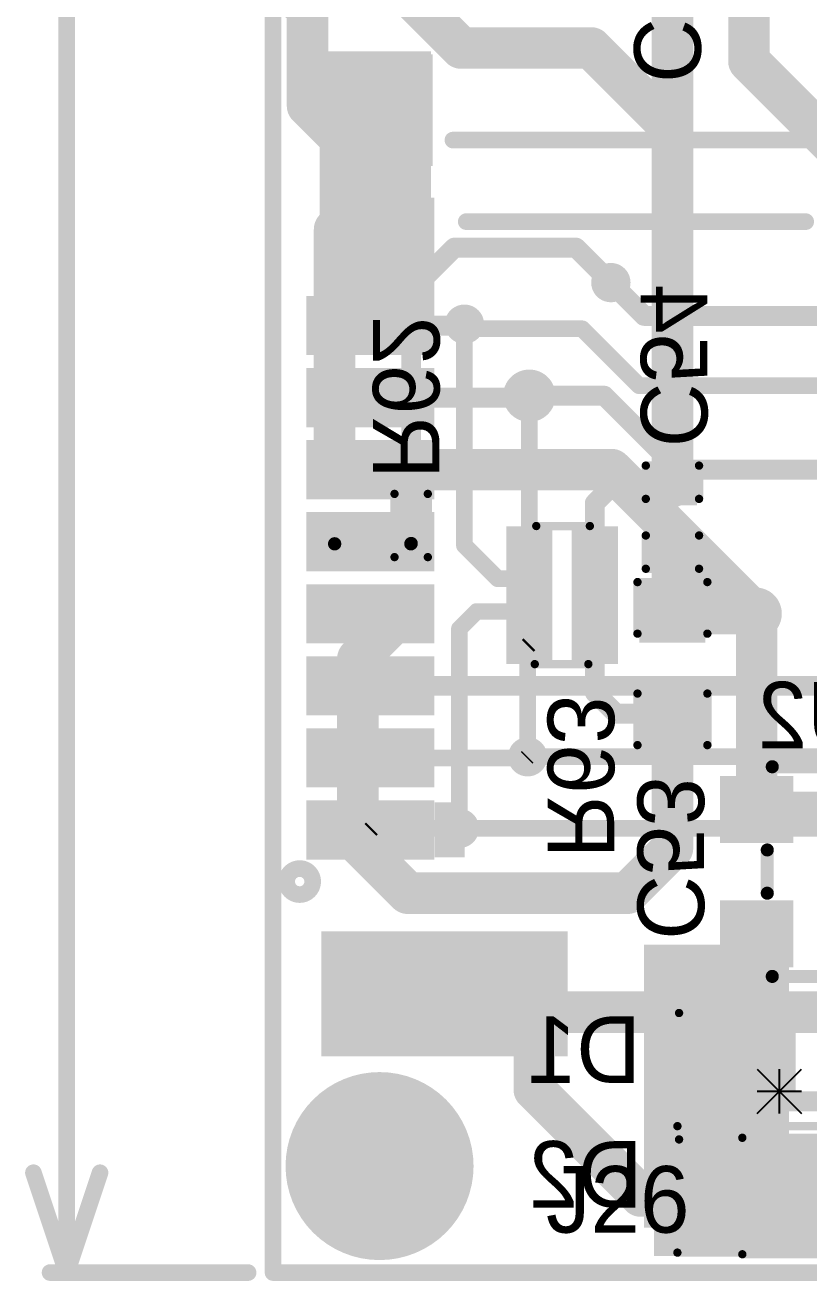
# Model space of a CAD drawing. Header units: millimetres. Extents: x 0.85 to 4.91, y 0.77 to 5.15.
# Drawn here: x 0.851 to 1.322, y 0.96 to 1.715 of the extents above; entities that cross this region are included whole.
import ezdxf

# ---------------------------------------------------------------- set-up
doc = ezdxf.new("R2010")
doc.units = ezdxf.units.MM
doc.header["$MEASUREMENT"] = 0
for name, color, linetype in [('BottomLayer', 5, 'Continuous'), ('BottomOverlay', 54, 'Continuous'), ('BottomPaste', 16, 'Continuous'), ('BottomSolder', 6, 'Continuous'), ('Mechanical1', 6, 'Continuous'), ('Mechanical2', 216, 'Continuous'), ('MultiLayer', 9, 'Continuous'), ('PadHoleLayer', 156, 'Continuous'), ('TopLayer', 1, 'Continuous'), ('TopOverlay', 2, 'Continuous'), ('TopPaste', 8, 'Continuous'), ('TopSolder', 216, 'Continuous'), ('ViaHoleLayer', 16, 'Continuous')]:
    doc.layers.add(name, color=color, linetype=linetype)

# ---------------------------------------------------------------- blocks, each defined once
blk = doc.blocks.new('SOT_23_B_13')
at = {"layer": 'BottomLayer'}
for points in [[(-0.05354, 0.02126), (-0.02126, 0.02126), (-0.05354, 0.05748), (-0.02126, 0.05748)], [(0.02126, 0.02126), (0.05354, 0.02126), (0.02126, 0.05748), (0.05354, 0.05748)], [(-0.01614, -0.05748), (0.01614, -0.05748), (-0.01614, -0.02126), (0.01614, -0.02126)]]:
    blk.add_solid(points, dxfattribs=at)
at = {"layer": 'BottomOverlay'}
for points, const_width in [([(-0.06439, 0.045, 1), (-0.07161, 0.045, 1)], 0.01), ([(-0.07411, 0.045, 1), (-0.06911, 0.045, 1)], 0.005), ([(-0.06689, 0.045, 1), (-0.06189, 0.045, 1)], 0.005), ([(-0.06497, 0.03, 1), (-0.06103, 0.03, 1)], 0.00394), ([(-0.01497, 0.033, 1), (-0.01103, 0.033, 1)], 0.00394), ([(0.01103, 0.033, 1), (0.01497, 0.033, 1)], 0.00394), ([(0.06103, 0.03, 1), (0.06497, 0.03, 1)], 0.00394), ([(-0.06497, -0.03, 1), (-0.06103, -0.03, 1)], 0.00394), ([(-0.06497, -0.03, 1), (-0.06103, -0.03, 1)], 0.00394), ([(-0.02597, -0.03, 1), (-0.02203, -0.03, 1)], 0.00394), ([(0.02203, -0.03, 1), (0.02597, -0.03, 1)], 0.00394), ([(0.06103, -0.03, 1), (0.06497, -0.03, 1)], 0.00394), ([(0.06103, -0.03, 1), (0.06497, -0.03, 1)], 0.00394)]:
    blk.add_lwpolyline(points, format="xyb", close=True, dxfattribs=dict(at, const_width=const_width))
at = {"layer": 'BottomOverlay', "const_width": 0.00787}
for points in [[(-0.063, 0.03), (-0.063, -0.03)], [(-0.013, 0.033), (0.013, 0.033)], [(0.063, 0.03), (0.063, -0.03)], [(-0.063, -0.03), (-0.024, -0.03)], [(0.024, -0.03), (0.063, -0.03)]]:
    blk.add_lwpolyline(points, dxfattribs=at)
at = {"layer": 'BottomPaste'}
for points in [[(-0.05354, 0.02126), (-0.02126, 0.02126), (-0.05354, 0.05748), (-0.02126, 0.05748)], [(0.02126, 0.02126), (0.05354, 0.02126), (0.02126, 0.05748), (0.05354, 0.05748)], [(-0.01614, -0.05748), (0.01614, -0.05748), (-0.01614, -0.02126), (0.01614, -0.02126)]]:
    blk.add_solid(points, dxfattribs=at)
at = {"layer": 'BottomSolder'}
for points in [[(-0.05754, 0.01726), (-0.01726, 0.01726), (-0.05754, 0.06148), (-0.01726, 0.06148)], [(0.01726, 0.01726), (0.05754, 0.01726), (0.01726, 0.06148), (0.05754, 0.06148)], [(-0.02014, -0.06148), (0.02014, -0.06148), (-0.02014, -0.01726), (0.02014, -0.01726)]]:
    blk.add_solid(points, dxfattribs=at)
blk = doc.blocks.new('SMD_PAD_50')
at = {"layer": 'TopLayer'}
for points in [[(-0.06, -0.03), (-0.02, -0.03), (-0.06, 0.03), (-0.02, 0.03)], [(0.02, -0.03), (0.06, -0.03), (0.02, 0.03), (0.06, 0.03)]]:
    blk.add_solid(points, dxfattribs=at)
at = {"layer": 'TopOverlay', "const_width": 0.005}
for points in [[(-0.065, 0.035), (-0.065, -0.035)], [(0.065, 0.035), (-0.065, 0.035)], [(0.065, 0.035), (0.065, -0.035)], [(0.065, -0.035), (-0.065, -0.035)]]:
    blk.add_lwpolyline(points, dxfattribs=at)
at = {"layer": 'TopOverlay', "const_width": 0.0025}
for points in [[(-0.06625, 0.035, 1), (-0.06375, 0.035, 1)], [(-0.06625, 0.035, 1), (-0.06375, 0.035, 1)], [(0.06375, 0.035, 1), (0.06625, 0.035, 1)], [(0.06375, 0.035, 1), (0.06625, 0.035, 1)], [(-0.06625, -0.035, 1), (-0.06375, -0.035, 1)], [(-0.06625, -0.035, 1), (-0.06375, -0.035, 1)], [(0.06375, -0.035, 1), (0.06625, -0.035, 1)], [(0.06375, -0.035, 1), (0.06625, -0.035, 1)]]:
    blk.add_lwpolyline(points, format="xyb", close=True, dxfattribs=at)
at = {"layer": 'TopPaste'}
for points in [[(-0.06, -0.03), (-0.02, -0.03), (-0.06, 0.03), (-0.02, 0.03)], [(0.02, -0.03), (0.06, -0.03), (0.02, 0.03), (0.06, 0.03)]]:
    blk.add_solid(points, dxfattribs=at)
at = {"layer": 'TopSolder'}
for points in [[(-0.064, -0.034), (-0.016, -0.034), (-0.064, 0.034), (-0.016, 0.034)], [(0.016, -0.034), (0.064, -0.034), (0.016, 0.034), (0.064, 0.034)]]:
    blk.add_solid(points, dxfattribs=at)
blk = doc.blocks.new('CAY10_473J4LF_B_165')
at = {"layer": 'BottomLayer'}
for points in [[(-0.00984, 0.05118), (0.00984, 0.05118), (-0.00984, 0.06693), (0.00984, 0.06693)], [(0.02953, 0.05118), (0.04921, 0.05118), (0.02953, 0.06693), (0.04921, 0.06693)], [(-0.00984, 0.03346), (0.00984, 0.03346), (-0.00984, 0.04528), (0.00984, 0.04528)], [(0.02953, 0.03346), (0.04921, 0.03346), (0.02953, 0.04528), (0.04921, 0.04528)], [(-0.00984, 0.01378), (0.00984, 0.01378), (-0.00984, 0.02559), (0.00984, 0.02559)], [(0.02953, 0.01378), (0.04921, 0.01378), (0.02953, 0.02559), (0.04921, 0.02559)], [(-0.00984, -0.00787), (0.00984, -0.00787), (-0.00984, 0.00787), (0.00984, 0.00787)], [(0.02953, -0.00787), (0.04921, -0.00787), (0.02953, 0.00787), (0.04921, 0.00787)]]:
    blk.add_solid(points, dxfattribs=at)
at = {"layer": 'BottomOverlay', "const_width": 0.005}
for points in [[(0.0361, 0.071), (0.0039, 0.071)], [(0.0352, -0.012), (0.003, -0.012)]]:
    blk.add_lwpolyline(points, dxfattribs=at)
at = {"layer": 'BottomOverlay', "const_width": 0.0025}
for points in [[(0.00265, 0.071, 1), (0.00515, 0.071, 1)], [(0.03485, 0.071, 1), (0.03735, 0.071, 1)], [(0.00175, -0.012, 1), (0.00425, -0.012, 1)], [(0.03395, -0.012, 1), (0.03645, -0.012, 1)]]:
    blk.add_lwpolyline(points, format="xyb", close=True, dxfattribs=at)
at = {"layer": 'BottomPaste'}
for points in [[(-0.00984, 0.05118), (0.00984, 0.05118), (-0.00984, 0.06693), (0.00984, 0.06693)], [(0.02953, 0.05118), (0.04921, 0.05118), (0.02953, 0.06693), (0.04921, 0.06693)], [(-0.00984, 0.03346), (0.00984, 0.03346), (-0.00984, 0.04528), (0.00984, 0.04528)], [(0.02953, 0.03346), (0.04921, 0.03346), (0.02953, 0.04528), (0.04921, 0.04528)], [(-0.00984, 0.01378), (0.00984, 0.01378), (-0.00984, 0.02559), (0.00984, 0.02559)], [(0.02953, 0.01378), (0.04921, 0.01378), (0.02953, 0.02559), (0.04921, 0.02559)], [(-0.00984, -0.00787), (0.00984, -0.00787), (-0.00984, 0.00787), (0.00984, 0.00787)], [(0.02953, -0.00787), (0.04921, -0.00787), (0.02953, 0.00787), (0.04921, 0.00787)]]:
    blk.add_solid(points, dxfattribs=at)
at = {"layer": 'BottomSolder'}
for points in [[(-0.01384, 0.04718), (0.01384, 0.04718), (-0.01384, 0.07093), (0.01384, 0.07093)], [(0.02553, 0.04718), (0.05321, 0.04718), (0.02553, 0.07093), (0.05321, 0.07093)], [(-0.01384, 0.02946), (0.01384, 0.02946), (-0.01384, 0.04928), (0.01384, 0.04928)], [(0.02553, 0.02946), (0.05321, 0.02946), (0.02553, 0.04928), (0.05321, 0.04928)], [(-0.01384, 0.00978), (0.01384, 0.00978), (-0.01384, 0.02959), (0.01384, 0.02959)], [(0.02553, 0.00978), (0.05321, 0.00978), (0.02553, 0.02959), (0.05321, 0.02959)], [(-0.01384, -0.01187), (0.01384, -0.01187), (-0.01384, 0.01187), (0.01384, 0.01187)], [(0.02553, -0.01187), (0.05321, -0.01187), (0.02553, 0.01187), (0.05321, 0.01187)]]:
    blk.add_solid(points, dxfattribs=at)
blk = doc.blocks.new('R___0201_B_166')
at = {"layer": 'BottomLayer'}
for points in [[(-0.01614, -0.00728), (-0.00551, -0.00728), (-0.01614, 0.00728), (-0.00551, 0.00728)], [(0.00551, -0.00728), (0.01614, -0.00728), (0.00551, 0.00728), (0.01614, 0.00728)]]:
    blk.add_solid(points, dxfattribs=at)
at = {"layer": 'BottomOverlay', "const_width": 0.005}
for points in [[(0.019, 0.01), (-0.019, 0.01)], [(-0.019, -0.01), (-0.019, 0.01)], [(0.019, -0.01), (0.019, 0.01)], [(0.019, -0.01), (-0.019, -0.01)]]:
    blk.add_lwpolyline(points, dxfattribs=at)
at = {"layer": 'BottomOverlay', "const_width": 0.0025}
for points in [[(-0.02025, 0.01, 1), (-0.01775, 0.01, 1)], [(-0.02025, 0.01, 1), (-0.01775, 0.01, 1)], [(0.01775, 0.01, 1), (0.02025, 0.01, 1)], [(0.01775, 0.01, 1), (0.02025, 0.01, 1)], [(-0.02025, -0.01, 1), (-0.01775, -0.01, 1)], [(-0.02025, -0.01, 1), (-0.01775, -0.01, 1)], [(0.01775, -0.01, 1), (0.02025, -0.01, 1)], [(0.01775, -0.01, 1), (0.02025, -0.01, 1)]]:
    blk.add_lwpolyline(points, format="xyb", close=True, dxfattribs=at)
at = {"layer": 'BottomPaste'}
for points in [[(-0.01614, -0.00728), (-0.00551, -0.00728), (-0.01614, 0.00728), (-0.00551, 0.00728)], [(0.00551, -0.00728), (0.01614, -0.00728), (0.00551, 0.00728), (0.01614, 0.00728)]]:
    blk.add_solid(points, dxfattribs=at)
at = {"layer": 'BottomSolder'}
for points in [[(-0.02014, -0.01128), (-0.00151, -0.01128), (-0.02014, 0.01128), (-0.00151, 0.01128)], [(0.00151, -0.01128), (0.02014, -0.01128), (0.00151, 0.01128), (0.02014, 0.01128)]]:
    blk.add_solid(points, dxfattribs=at)
blk = doc.blocks.new('114_00841_68_205')
at = {"layer": 'TopLayer'}
for points in [[(0.20174, 0.18704), (0.24111, 0.18704), (0.20174, 0.24806), (0.24111, 0.24806)], [(-0.25002, 0.12576), (-0.19883, 0.12576), (-0.25002, 0.16513), (-0.19883, 0.16513)], [(0.21868, 0.08369), (0.25017, 0.08369), (0.21868, 0.13881), (0.25017, 0.13881)], [(-0.25017, 0.05692), (-0.21868, 0.05692), (-0.25017, 0.11598), (-0.21868, 0.11598)], [(-0.25102, -0.24208), (-0.19983, -0.24208), (-0.25102, -0.18302), (-0.19983, -0.18302)], [(-0.19196, -0.252), (-0.1644, -0.252), (-0.19196, -0.1831), (-0.1644, -0.1831)], [(-0.14865, -0.252), (-0.12109, -0.252), (-0.14865, -0.1831), (-0.12109, -0.1831)], [(-0.10535, -0.252), (-0.07779, -0.252), (-0.10535, -0.1831), (-0.07779, -0.1831)], [(-0.06204, -0.252), (-0.03448, -0.252), (-0.06204, -0.1831), (-0.03448, -0.1831)], [(-0.01873, -0.252), (0.00883, -0.252), (-0.01873, -0.1831), (0.00883, -0.1831)], [(0.02457, -0.252), (0.05213, -0.252), (0.02457, -0.1831), (0.05213, -0.1831)], [(0.06788, -0.252), (0.09544, -0.252), (0.06788, -0.1831), (0.09544, -0.1831)], [(0.11119, -0.252), (0.13875, -0.252), (0.11119, -0.1831), (0.13875, -0.1831)], [(0.1919, -0.24308), (0.25095, -0.24308), (0.1919, -0.18402), (0.25095, -0.18402)]]:
    blk.add_solid(points, dxfattribs=at)
at = {"layer": 'TopOverlay', "const_width": 0.01}
for points in [[(0.17136, 0.22509), (-0.23364, 0.22509)], [(0.23936, -0.16791), (0.23936, 0.07009)], [(-0.24064, -0.15991), (-0.24064, 0.04409)]]:
    blk.add_lwpolyline(points, dxfattribs=at)
at = {"layer": 'TopOverlay'}
for points, const_width in [([(-0.23614, 0.22509, 1), (-0.23114, 0.22509, 1)], 0.005), ([(0.16886, 0.22509, 1), (0.17386, 0.22509, 1)], 0.005), ([(0.23686, 0.07009, 1), (0.24186, 0.07009, 1)], 0.005), ([(-0.24314, 0.04409, 1), (-0.23814, 0.04409, 1)], 0.005), ([(-0.24314, -0.15991, 1), (-0.23814, -0.15991, 1)], 0.005), ([(0.23686, -0.16791, 1), (0.24186, -0.16791, 1)], 0.005), ([(0.16381, -0.26, 1), (0.14819, -0.26, 1)], 0.01), ([(0.14569, -0.26, 1), (0.15069, -0.26, 1)], 0.005), ([(0.16131, -0.26, 1), (0.16631, -0.26, 1)], 0.005)]:
    blk.add_lwpolyline(points, format="xyb", close=True, dxfattribs=dict(at, const_width=const_width))
blk.add_solid([(0.10836, -0.17891), (0.14136, -0.17891), (0.10836, -0.16091), (0.14136, -0.16091)], dxfattribs=at)
at = {"layer": 'TopPaste'}
for points in [[(0.20174, 0.18704), (0.24111, 0.18704), (0.20174, 0.24806), (0.24111, 0.24806)], [(-0.25002, 0.12576), (-0.19883, 0.12576), (-0.25002, 0.16513), (-0.19883, 0.16513)], [(0.21868, 0.08369), (0.25017, 0.08369), (0.21868, 0.13881), (0.25017, 0.13881)], [(-0.25017, 0.05692), (-0.21868, 0.05692), (-0.25017, 0.11598), (-0.21868, 0.11598)], [(-0.25102, -0.24208), (-0.19983, -0.24208), (-0.25102, -0.18302), (-0.19983, -0.18302)], [(-0.19196, -0.252), (-0.1644, -0.252), (-0.19196, -0.1831), (-0.1644, -0.1831)], [(-0.14865, -0.252), (-0.12109, -0.252), (-0.14865, -0.1831), (-0.12109, -0.1831)], [(-0.10535, -0.252), (-0.07779, -0.252), (-0.10535, -0.1831), (-0.07779, -0.1831)], [(-0.06204, -0.252), (-0.03448, -0.252), (-0.06204, -0.1831), (-0.03448, -0.1831)], [(-0.01873, -0.252), (0.00883, -0.252), (-0.01873, -0.1831), (0.00883, -0.1831)], [(0.02457, -0.252), (0.05213, -0.252), (0.02457, -0.1831), (0.05213, -0.1831)], [(0.06788, -0.252), (0.09544, -0.252), (0.06788, -0.1831), (0.09544, -0.1831)], [(0.11119, -0.252), (0.13875, -0.252), (0.11119, -0.1831), (0.13875, -0.1831)], [(0.1919, -0.24308), (0.25095, -0.24308), (0.1919, -0.18402), (0.25095, -0.18402)]]:
    blk.add_solid(points, dxfattribs=at)
at = {"layer": 'TopSolder'}
for points in [[(0.19774, 0.18304), (0.24511, 0.18304), (0.19774, 0.25206), (0.24511, 0.25206)], [(-0.25402, 0.12176), (-0.19483, 0.12176), (-0.25402, 0.16913), (-0.19483, 0.16913)], [(0.21468, 0.07969), (0.25417, 0.07969), (0.21468, 0.14281), (0.25417, 0.14281)], [(-0.25417, 0.05292), (-0.21468, 0.05292), (-0.25417, 0.11998), (-0.21468, 0.11998)], [(-0.25502, -0.24608), (-0.19583, -0.24608), (-0.25502, -0.17902), (-0.19583, -0.17902)], [(-0.19596, -0.256), (-0.1604, -0.256), (-0.19596, -0.1791), (-0.1604, -0.1791)], [(-0.15265, -0.256), (-0.11709, -0.256), (-0.15265, -0.1791), (-0.11709, -0.1791)], [(-0.10935, -0.256), (-0.07379, -0.256), (-0.10935, -0.1791), (-0.07379, -0.1791)], [(-0.06604, -0.256), (-0.03048, -0.256), (-0.06604, -0.1791), (-0.03048, -0.1791)], [(-0.02273, -0.256), (0.01283, -0.256), (-0.02273, -0.1791), (0.01283, -0.1791)], [(0.02057, -0.256), (0.05613, -0.256), (0.02057, -0.1791), (0.05613, -0.1791)], [(0.06388, -0.256), (0.09944, -0.256), (0.06388, -0.1791), (0.09944, -0.1791)], [(0.10719, -0.256), (0.14275, -0.256), (0.10719, -0.1791), (0.14275, -0.1791)], [(0.1879, -0.24708), (0.25495, -0.24708), (0.1879, -0.18002), (0.25495, -0.18002)]]:
    blk.add_solid(points, dxfattribs=at)
blk = doc.blocks.new('114_00841_68_206')
at = {"layer": 'TopLayer'}
for points in [[(0.20174, 0.18704), (0.24111, 0.18704), (0.20174, 0.24806), (0.24111, 0.24806)], [(-0.25002, 0.12576), (-0.19883, 0.12576), (-0.25002, 0.16513), (-0.19883, 0.16513)], [(0.21868, 0.08369), (0.25017, 0.08369), (0.21868, 0.13881), (0.25017, 0.13881)], [(-0.25017, 0.05692), (-0.21868, 0.05692), (-0.25017, 0.11598), (-0.21868, 0.11598)], [(-0.25102, -0.24208), (-0.19983, -0.24208), (-0.25102, -0.18302), (-0.19983, -0.18302)], [(-0.19196, -0.252), (-0.1644, -0.252), (-0.19196, -0.1831), (-0.1644, -0.1831)], [(-0.14865, -0.252), (-0.12109, -0.252), (-0.14865, -0.1831), (-0.12109, -0.1831)], [(-0.10535, -0.252), (-0.07779, -0.252), (-0.10535, -0.1831), (-0.07779, -0.1831)], [(-0.06204, -0.252), (-0.03448, -0.252), (-0.06204, -0.1831), (-0.03448, -0.1831)], [(-0.01873, -0.252), (0.00883, -0.252), (-0.01873, -0.1831), (0.00883, -0.1831)], [(0.02457, -0.252), (0.05213, -0.252), (0.02457, -0.1831), (0.05213, -0.1831)], [(0.06788, -0.252), (0.09544, -0.252), (0.06788, -0.1831), (0.09544, -0.1831)], [(0.11119, -0.252), (0.13875, -0.252), (0.11119, -0.1831), (0.13875, -0.1831)], [(0.1919, -0.24308), (0.25095, -0.24308), (0.1919, -0.18402), (0.25095, -0.18402)]]:
    blk.add_solid(points, dxfattribs=at)
at = {"layer": 'TopOverlay', "const_width": 0.01}
for points in [[(0.17136, 0.22509), (-0.23364, 0.22509)], [(0.23936, -0.16791), (0.23936, 0.07009)], [(-0.24064, -0.15991), (-0.24064, 0.04409)]]:
    blk.add_lwpolyline(points, dxfattribs=at)
at = {"layer": 'TopOverlay'}
for points, const_width in [([(-0.23614, 0.22509, 1), (-0.23114, 0.22509, 1)], 0.005), ([(0.16886, 0.22509, 1), (0.17386, 0.22509, 1)], 0.005), ([(0.23686, 0.07009, 1), (0.24186, 0.07009, 1)], 0.005), ([(-0.24314, 0.04409, 1), (-0.23814, 0.04409, 1)], 0.005), ([(-0.24314, -0.15991, 1), (-0.23814, -0.15991, 1)], 0.005), ([(0.23686, -0.16791, 1), (0.24186, -0.16791, 1)], 0.005), ([(0.16381, -0.26, 1), (0.14819, -0.26, 1)], 0.01), ([(0.14569, -0.26, 1), (0.15069, -0.26, 1)], 0.005), ([(0.16131, -0.26, 1), (0.16631, -0.26, 1)], 0.005)]:
    blk.add_lwpolyline(points, format="xyb", close=True, dxfattribs=dict(at, const_width=const_width))
blk.add_solid([(0.10836, -0.17891), (0.14136, -0.17891), (0.10836, -0.16091), (0.14136, -0.16091)], dxfattribs=at)
at = {"layer": 'TopPaste'}
for points in [[(0.20174, 0.18704), (0.24111, 0.18704), (0.20174, 0.24806), (0.24111, 0.24806)], [(-0.25002, 0.12576), (-0.19883, 0.12576), (-0.25002, 0.16513), (-0.19883, 0.16513)], [(0.21868, 0.08369), (0.25017, 0.08369), (0.21868, 0.13881), (0.25017, 0.13881)], [(-0.25017, 0.05692), (-0.21868, 0.05692), (-0.25017, 0.11598), (-0.21868, 0.11598)], [(-0.25102, -0.24208), (-0.19983, -0.24208), (-0.25102, -0.18302), (-0.19983, -0.18302)], [(-0.19196, -0.252), (-0.1644, -0.252), (-0.19196, -0.1831), (-0.1644, -0.1831)], [(-0.14865, -0.252), (-0.12109, -0.252), (-0.14865, -0.1831), (-0.12109, -0.1831)], [(-0.10535, -0.252), (-0.07779, -0.252), (-0.10535, -0.1831), (-0.07779, -0.1831)], [(-0.06204, -0.252), (-0.03448, -0.252), (-0.06204, -0.1831), (-0.03448, -0.1831)], [(-0.01873, -0.252), (0.00883, -0.252), (-0.01873, -0.1831), (0.00883, -0.1831)], [(0.02457, -0.252), (0.05213, -0.252), (0.02457, -0.1831), (0.05213, -0.1831)], [(0.06788, -0.252), (0.09544, -0.252), (0.06788, -0.1831), (0.09544, -0.1831)], [(0.11119, -0.252), (0.13875, -0.252), (0.11119, -0.1831), (0.13875, -0.1831)], [(0.1919, -0.24308), (0.25095, -0.24308), (0.1919, -0.18402), (0.25095, -0.18402)]]:
    blk.add_solid(points, dxfattribs=at)
at = {"layer": 'TopSolder'}
for points in [[(0.19774, 0.18304), (0.24511, 0.18304), (0.19774, 0.25206), (0.24511, 0.25206)], [(-0.25402, 0.12176), (-0.19483, 0.12176), (-0.25402, 0.16913), (-0.19483, 0.16913)], [(0.21468, 0.07969), (0.25417, 0.07969), (0.21468, 0.14281), (0.25417, 0.14281)], [(-0.25417, 0.05292), (-0.21468, 0.05292), (-0.25417, 0.11998), (-0.21468, 0.11998)], [(-0.25502, -0.24608), (-0.19583, -0.24608), (-0.25502, -0.17902), (-0.19583, -0.17902)], [(-0.19596, -0.256), (-0.1604, -0.256), (-0.19596, -0.1791), (-0.1604, -0.1791)], [(-0.15265, -0.256), (-0.11709, -0.256), (-0.15265, -0.1791), (-0.11709, -0.1791)], [(-0.10935, -0.256), (-0.07379, -0.256), (-0.10935, -0.1791), (-0.07379, -0.1791)], [(-0.06604, -0.256), (-0.03048, -0.256), (-0.06604, -0.1791), (-0.03048, -0.1791)], [(-0.02273, -0.256), (0.01283, -0.256), (-0.02273, -0.1791), (0.01283, -0.1791)], [(0.02057, -0.256), (0.05613, -0.256), (0.02057, -0.1791), (0.05613, -0.1791)], [(0.06388, -0.256), (0.09944, -0.256), (0.06388, -0.1791), (0.09944, -0.1791)], [(0.10719, -0.256), (0.14275, -0.256), (0.10719, -0.1791), (0.14275, -0.1791)], [(0.1879, -0.24708), (0.25495, -0.24708), (0.1879, -0.18002), (0.25495, -0.18002)]]:
    blk.add_solid(points, dxfattribs=at)
blk = doc.blocks.new('SOD_123_B_211')
at = {"layer": 'BottomLayer'}
for points in [[(-0.0439, 0.01909), (-0.08012, 0.01909), (-0.0439, -0.01909), (-0.08012, -0.01909)], [(0.08012, 0.01909), (0.0439, 0.01909), (0.08012, -0.01909), (0.0439, -0.01909)]]:
    blk.add_solid(points, dxfattribs=at)
at = {"layer": 'BottomOverlay', "const_width": 0.005}
for points in [[(0.11101, 0.034), (-0.05699, 0.034)], [(-0.05699, 0.034), (-0.05699, 0.02601)], [(-0.05799, -0.02601), (-0.05799, -0.034)], [(0.11001, -0.034), (-0.05799, -0.034)]]:
    blk.add_lwpolyline(points, dxfattribs=at)
at = {"layer": 'BottomOverlay', "const_width": 0.0025}
for points in [[(-0.05824, 0.034, 1), (-0.05574, 0.034, 1)], [(-0.05824, 0.034, 1), (-0.05574, 0.034, 1)], [(0.10976, 0.034, 1), (0.11226, 0.034, 1)], [(-0.05824, 0.02601, 1), (-0.05574, 0.02601, 1)], [(-0.05924, -0.02601, 1), (-0.05674, -0.02601, 1)], [(-0.05924, -0.034, 1), (-0.05674, -0.034, 1)], [(-0.05924, -0.034, 1), (-0.05674, -0.034, 1)], [(0.10876, -0.034, 1), (0.11126, -0.034, 1)]]:
    blk.add_lwpolyline(points, format="xyb", close=True, dxfattribs=at)
at = {"layer": 'BottomOverlay'}
for points in [[(0.062, 0.021), (0.087, 0.021), (0.062, 0.036), (0.087, 0.036)], [(0.08201, -0.03601), (0.125, -0.03601), (0.08201, 0.03599), (0.125, 0.03599)], [(0.062, -0.036), (0.087, -0.036), (0.062, -0.021), (0.087, -0.021)]]:
    blk.add_solid(points, dxfattribs=at)
at = {"layer": 'BottomPaste'}
for points in [[(-0.0439, 0.01909), (-0.08012, 0.01909), (-0.0439, -0.01909), (-0.08012, -0.01909)], [(0.08012, 0.01909), (0.0439, 0.01909), (0.08012, -0.01909), (0.0439, -0.01909)]]:
    blk.add_solid(points, dxfattribs=at)
at = {"layer": 'BottomSolder'}
for points in [[(-0.0399, 0.02309), (-0.08412, 0.02309), (-0.0399, -0.02309), (-0.08412, -0.02309)], [(0.08412, 0.02309), (0.0399, 0.02309), (0.08412, -0.02309), (0.0399, -0.02309)]]:
    blk.add_solid(points, dxfattribs=at)
blk = doc.blocks.new('SOD_123_B_217')
at = {"layer": 'BottomLayer'}
for points in [[(-0.0439, 0.01909), (-0.08012, 0.01909), (-0.0439, -0.01909), (-0.08012, -0.01909)], [(0.08012, 0.01909), (0.0439, 0.01909), (0.08012, -0.01909), (0.0439, -0.01909)]]:
    blk.add_solid(points, dxfattribs=at)
at = {"layer": 'BottomOverlay', "const_width": 0.005}
for points in [[(0.11101, 0.034), (-0.05699, 0.034)], [(-0.05699, 0.034), (-0.05699, 0.02601)], [(-0.05799, -0.02601), (-0.05799, -0.034)], [(0.11001, -0.034), (-0.05799, -0.034)]]:
    blk.add_lwpolyline(points, dxfattribs=at)
at = {"layer": 'BottomOverlay', "const_width": 0.0025}
for points in [[(-0.05824, 0.034, 1), (-0.05574, 0.034, 1)], [(-0.05824, 0.034, 1), (-0.05574, 0.034, 1)], [(0.10976, 0.034, 1), (0.11226, 0.034, 1)], [(-0.05824, 0.02601, 1), (-0.05574, 0.02601, 1)], [(-0.05924, -0.02601, 1), (-0.05674, -0.02601, 1)], [(-0.05924, -0.034, 1), (-0.05674, -0.034, 1)], [(-0.05924, -0.034, 1), (-0.05674, -0.034, 1)], [(0.10876, -0.034, 1), (0.11126, -0.034, 1)]]:
    blk.add_lwpolyline(points, format="xyb", close=True, dxfattribs=at)
at = {"layer": 'BottomOverlay'}
for points in [[(0.062, 0.021), (0.087, 0.021), (0.062, 0.036), (0.087, 0.036)], [(0.08201, -0.036), (0.125, -0.036), (0.08201, 0.036), (0.125, 0.036)], [(0.062, -0.036), (0.087, -0.036), (0.062, -0.021), (0.087, -0.021)]]:
    blk.add_solid(points, dxfattribs=at)
at = {"layer": 'BottomPaste'}
for points in [[(-0.0439, 0.01909), (-0.08012, 0.01909), (-0.0439, -0.01909), (-0.08012, -0.01909)], [(0.08012, 0.01909), (0.0439, 0.01909), (0.08012, -0.01909), (0.0439, -0.01909)]]:
    blk.add_solid(points, dxfattribs=at)
at = {"layer": 'BottomSolder'}
for points in [[(-0.0399, 0.02309), (-0.08412, 0.02309), (-0.0399, -0.02309), (-0.08412, -0.02309)], [(0.08412, 0.02309), (0.0399, 0.02309), (0.08412, -0.02309), (0.0399, -0.02309)]]:
    blk.add_solid(points, dxfattribs=at)
blk = doc.blocks.new('C__0402_B_235')
at = {"layer": 'BottomLayer'}
for points in [[(-0.0275, 0.0125), (-0.0275, -0.0125), (-0.0095, 0.0125), (-0.0095, -0.0125)], [(0.0095, 0.0125), (0.0095, -0.0125), (0.0275, 0.0125), (0.0275, -0.0125)]]:
    blk.add_solid(points, dxfattribs=at)
at = {"layer": 'BottomOverlay', "const_width": 0.005}
for points in [[(-0.031, -0.016), (-0.031, 0.016)], [(-0.011, 0.016), (-0.031, 0.016)], [(0.031, 0.016), (0.011, 0.016)], [(0.031, -0.016), (0.031, 0.016)], [(-0.011, -0.016), (-0.031, -0.016)], [(0.031, -0.016), (0.011, -0.016)]]:
    blk.add_lwpolyline(points, dxfattribs=at)
at = {"layer": 'BottomOverlay', "const_width": 0.0025}
for points in [[(-0.03225, 0.016, 1), (-0.02975, 0.016, 1)], [(-0.03225, 0.016, 1), (-0.02975, 0.016, 1)], [(-0.01225, 0.016, 1), (-0.00975, 0.016, 1)], [(0.00975, 0.016, 1), (0.01225, 0.016, 1)], [(0.02975, 0.016, 1), (0.03225, 0.016, 1)], [(0.02975, 0.016, 1), (0.03225, 0.016, 1)], [(-0.03225, -0.016, 1), (-0.02975, -0.016, 1)], [(-0.03225, -0.016, 1), (-0.02975, -0.016, 1)], [(-0.01225, -0.016, 1), (-0.00975, -0.016, 1)], [(0.00975, -0.016, 1), (0.01225, -0.016, 1)], [(0.02975, -0.016, 1), (0.03225, -0.016, 1)], [(0.02975, -0.016, 1), (0.03225, -0.016, 1)]]:
    blk.add_lwpolyline(points, format="xyb", close=True, dxfattribs=at)
at = {"layer": 'BottomPaste'}
for points in [[(-0.0275, 0.0125), (-0.0275, -0.0125), (-0.0095, 0.0125), (-0.0095, -0.0125)], [(0.0095, 0.0125), (0.0095, -0.0125), (0.0275, 0.0125), (0.0275, -0.0125)]]:
    blk.add_solid(points, dxfattribs=at)
at = {"layer": 'BottomSolder'}
for points in [[(-0.02986, 0.01486), (-0.02986, -0.01486), (-0.00714, 0.01486), (-0.00714, -0.01486)], [(0.00714, 0.01486), (0.00714, -0.01486), (0.02986, 0.01486), (0.02986, -0.01486)]]:
    blk.add_solid(points, dxfattribs=at)
blk = doc.blocks.new('C__0603_B_236')
at = {"layer": 'BottomLayer'}
for points in [[(-0.015, -0.0175), (-0.015, 0.0175), (-0.045, -0.0175), (-0.045, 0.0175)], [(0.045, -0.0175), (0.045, 0.0175), (0.015, -0.0175), (0.015, 0.0175)]]:
    blk.add_solid(points, dxfattribs=at)
at = {"layer": 'BottomOverlay', "const_width": 0.005}
for points in [[(-0.049, 0.021), (-0.018, 0.021)], [(-0.049, 0.021), (-0.049, -0.021)], [(0.018, 0.021), (0.049, 0.021)], [(0.049, 0.021), (0.049, -0.021)], [(-0.049, -0.021), (-0.018, -0.021)], [(0.018, -0.021), (0.049, -0.021)]]:
    blk.add_lwpolyline(points, dxfattribs=at)
at = {"layer": 'BottomOverlay', "const_width": 0.0025}
for points in [[(-0.05025, 0.021, 1), (-0.04775, 0.021, 1)], [(-0.05025, 0.021, 1), (-0.04775, 0.021, 1)], [(-0.01925, 0.021, 1), (-0.01675, 0.021, 1)], [(0.01675, 0.021, 1), (0.01925, 0.021, 1)], [(0.04775, 0.021, 1), (0.05025, 0.021, 1)], [(0.04775, 0.021, 1), (0.05025, 0.021, 1)], [(-0.05025, -0.021, 1), (-0.04775, -0.021, 1)], [(-0.05025, -0.021, 1), (-0.04775, -0.021, 1)], [(-0.01925, -0.021, 1), (-0.01675, -0.021, 1)], [(0.01675, -0.021, 1), (0.01925, -0.021, 1)], [(0.04775, -0.021, 1), (0.05025, -0.021, 1)], [(0.04775, -0.021, 1), (0.05025, -0.021, 1)]]:
    blk.add_lwpolyline(points, format="xyb", close=True, dxfattribs=at)
at = {"layer": 'BottomPaste'}
for points in [[(-0.015, -0.0175), (-0.015, 0.0175), (-0.045, -0.0175), (-0.045, 0.0175)], [(0.045, -0.0175), (0.045, 0.0175), (0.015, -0.0175), (0.015, 0.0175)]]:
    blk.add_solid(points, dxfattribs=at)
at = {"layer": 'BottomSolder'}
for points in [[(-0.01264, -0.01986), (-0.01264, 0.01986), (-0.04736, -0.01986), (-0.04736, 0.01986)], [(0.04736, -0.01986), (0.04736, 0.01986), (0.01264, -0.01986), (0.01264, 0.01986)]]:
    blk.add_solid(points, dxfattribs=at)

msp = doc.modelspace()

# ---------------------------------------------------------------- linework, layer by layer
at = {"layer": 'BottomLayer'}
for points, const_width in [([(1.02075, 1.66625), (1.02075, 1.96175)], 0.025), ([(1.286, 1.693), (1.286, 1.881)], 0.025), ([(1.24, 1.65219), (1.24, 1.818)], 0.025), ([(1.07675, 1.73725), (1.113, 1.701)], 0.025), ([(1.113, 1.701), (1.19119, 1.701)], 0.025), ([(1.19119, 1.701), (1.24, 1.65219)], 0.025), ([(1.286, 1.693), (1.357, 1.622)], 0.025), ([(1.02075, 1.66625), (1.066, 1.621)], 0.025), ([(1.24, 1.4375), (1.24, 1.65219)], 0.025), ([(1.037, 1.592), (1.066, 1.621)], 0.025), ([(1.037, 1.449), (1.037, 1.592)], 0.025), ([(1.083, 1.555), (1.109, 1.581)], 0.012), ([(1.109, 1.581), (1.182, 1.581)], 0.012), ([(1.182, 1.581), (1.203, 1.56)], 0.012), ([(1.083, 1.42483), (1.083, 1.555)], 0.012), ([(1.115, 1.402), (1.115, 1.535)], 0.01), ([(1.154, 1.40169), (1.154, 1.492)], 0.01), ([(1.19337, 1.42737), (1.2035, 1.4375)], 0.012), ([(1.2035, 1.4375), (1.24, 1.4375)], 0.012), ([(1.19337, 1.40169), (1.19337, 1.42737)], 0.012), ([(1.24, 1.361), (1.24, 1.4005)], 0.025), ([(1.037, 1.403), (1.08283, 1.403)], 0.008), ([(1.08283, 1.403), (1.083, 1.40317)], 0.008), ([(1.115, 1.402), (1.135, 1.382)], 0.01), ([(1.19337, 1.382), (1.19337, 1.40169)], 0.012), ([(1.135, 1.382), (1.154, 1.382)], 0.01), ([(1.19337, 1.36231), (1.19337, 1.382)], 0.012), ([(1.051, 1.334), (1.078, 1.361)], 0.025), ([(1.112, 1.352), (1.12231, 1.36231)], 0.01), ([(1.12231, 1.36231), (1.154, 1.36231)], 0.01), ([(1.19337, 1.34263), (1.19337, 1.36231)], 0.012), ([(1.24, 1.361), (1.29, 1.361)], 0.025), ([(1.29063, 1.244), (1.29063, 1.359)], 0.025), ([(1.112, 1.232), (1.112, 1.352)], 0.01), ([(1.051, 1.223), (1.051, 1.334)], 0.025), ([(1.153, 1.34163), (1.154, 1.34263)], 0.01), ([(1.153, 1.275), (1.153, 1.34163)], 0.01), ([(1.19337, 1.31363), (1.19337, 1.34263)], 0.012), ([(1.19337, 1.31363), (1.206, 1.301)], 0.012), ([(1.24, 1.22), (1.24, 1.301)], 0.025), ([(1.206, 1.301), (1.24, 1.301)], 0.012), ([(1.29063, 1.2434), (1.29063, 1.244)], 0.025), ([(1.29063, 1.244), (1.405, 1.244)], 0.02), ([(1.051, 1.223), (1.081, 1.193)], 0.025), ([(1.213, 1.193), (1.24, 1.22)], 0.025), ([(1.081, 1.193), (1.213, 1.193)], 0.025), ([(1.29063, 1.1686), (1.29199, 1.16724)], 0.025), ([(1.29199, 1.087), (1.29199, 1.16724)], 0.025), ([(1.241, 1.086), (1.29099, 1.086)], 0.02), ([(1.29199, 1.011), (1.29199, 1.087)], 0.025), ([(1.29099, 1.086), (1.29199, 1.087)], 0.02)]:
    msp.add_lwpolyline(points, dxfattribs=dict(at, const_width=const_width))
for points, const_width in [([(1.10675, 1.701, 1), (1.11925, 1.701, 1)], 0.0125), ([(1.10675, 1.701, 1), (1.11925, 1.701, 1)], 0.0125), ([(1.18494, 1.701, 1), (1.19744, 1.701, 1)], 0.0125), ([(1.18494, 1.701, 1), (1.19744, 1.701, 1)], 0.0125), ([(1.27975, 1.693, 1), (1.29225, 1.693, 1)], 0.0125), ([(1.27975, 1.693, 1), (1.29225, 1.693, 1)], 0.0125), ([(1.0145, 1.66625, 1), (1.027, 1.66625, 1)], 0.0125), ([(1.0145, 1.66625, 1), (1.027, 1.66625, 1)], 0.0125), ([(1.23375, 1.65219, 1), (1.24625, 1.65219, 1)], 0.0125), ([(1.23375, 1.65219, 1), (1.24625, 1.65219, 1)], 0.0125), ([(1.23375, 1.65219, 1), (1.24625, 1.65219, 1)], 0.0125), ([(1.05813, 1.621, 1), (1.07387, 1.621, 1)], 0.01575), ([(1.05975, 1.621, 1), (1.07225, 1.621, 1)], 0.0125), ([(1.05975, 1.621, 1), (1.07225, 1.621, 1)], 0.0125), ([(1.03075, 1.592, 1), (1.04325, 1.592, 1)], 0.0125), ([(1.03075, 1.592, 1), (1.04325, 1.592, 1)], 0.0125), ([(1.106, 1.581, 1), (1.112, 1.581, 1)], 0.006), ([(1.106, 1.581, 1), (1.112, 1.581, 1)], 0.006), ([(1.179, 1.581, 1), (1.185, 1.581, 1)], 0.006), ([(1.179, 1.581, 1), (1.185, 1.581, 1)], 0.006), ([(1.19709, 1.56, 1), (1.20891, 1.56, 1)], 0.01181), ([(1.2, 1.56, 1), (1.206, 1.56, 1)], 0.006), ([(1.08, 1.555, 1), (1.086, 1.555, 1)], 0.006), ([(1.08, 1.555, 1), (1.086, 1.555, 1)], 0.006), ([(1.10909, 1.535, 1), (1.12091, 1.535, 1)], 0.01181), ([(1.1125, 1.535, 1), (1.1175, 1.535, 1)], 0.005), ([(1.14613, 1.492, 1), (1.16187, 1.492, 1)], 0.01575), ([(1.1515, 1.492, 1), (1.1565, 1.492, 1)], 0.005), ([(1.03075, 1.449, 1), (1.04325, 1.449, 1)], 0.0125), ([(1.03109, 1.449, 1), (1.04291, 1.449, 1)], 0.01181), ([(1.23375, 1.4375, 1), (1.24625, 1.4375, 1)], 0.0125), ([(1.2005, 1.4375, 1), (1.2065, 1.4375, 1)], 0.006), ([(1.2005, 1.4375, 1), (1.2065, 1.4375, 1)], 0.006), ([(1.237, 1.4375, 1), (1.243, 1.4375, 1)], 0.006), ([(1.08, 1.42483, 1), (1.086, 1.42483, 1)], 0.006), ([(1.19037, 1.42737, 1), (1.19637, 1.42737, 1)], 0.006), ([(1.19037, 1.42737, 1), (1.19637, 1.42737, 1)], 0.006), ([(1.03109, 1.403, 1), (1.04291, 1.403, 1)], 0.01181), ([(1.23375, 1.4005, 1), (1.24625, 1.4005, 1)], 0.0125), ([(1.035, 1.403, 1), (1.039, 1.403, 1)], 0.004), ([(1.08083, 1.403, 1), (1.08483, 1.403, 1)], 0.004), ([(1.08083, 1.403, 1), (1.08483, 1.403, 1)], 0.004), ([(1.081, 1.40317, 1), (1.085, 1.40317, 1)], 0.004), ([(1.1125, 1.402, 1), (1.1175, 1.402, 1)], 0.005), ([(1.1125, 1.402, 1), (1.1175, 1.402, 1)], 0.005), ([(1.1515, 1.40169, 1), (1.1565, 1.40169, 1)], 0.005), ([(1.19037, 1.40169, 1), (1.19637, 1.40169, 1)], 0.006), ([(1.19037, 1.40169, 1), (1.19637, 1.40169, 1)], 0.006), ([(1.1325, 1.382, 1), (1.1375, 1.382, 1)], 0.005), ([(1.1325, 1.382, 1), (1.1375, 1.382, 1)], 0.005), ([(1.1515, 1.382, 1), (1.1565, 1.382, 1)], 0.005), ([(1.19037, 1.382, 1), (1.19637, 1.382, 1)], 0.006), ([(1.19037, 1.382, 1), (1.19637, 1.382, 1)], 0.006), ([(1.28213, 1.361, 1), (1.29787, 1.361, 1)], 0.01575), ([(1.07175, 1.361, 1), (1.08425, 1.361, 1)], 0.0125), ([(1.07209, 1.361, 1), (1.08391, 1.361, 1)], 0.01181), ([(1.11981, 1.36231, 1), (1.12481, 1.36231, 1)], 0.005), ([(1.11981, 1.36231, 1), (1.12481, 1.36231, 1)], 0.005), ([(1.1515, 1.36231, 1), (1.1565, 1.36231, 1)], 0.005), ([(1.19037, 1.36231, 1), (1.19637, 1.36231, 1)], 0.006), ([(1.19037, 1.36231, 1), (1.19637, 1.36231, 1)], 0.006), ([(1.23375, 1.361, 1), (1.24625, 1.361, 1)], 0.0125), ([(1.23375, 1.361, 1), (1.24625, 1.361, 1)], 0.0125), ([(1.28375, 1.361, 1), (1.29625, 1.361, 1)], 0.0125), ([(1.28438, 1.359, 1), (1.29688, 1.359, 1)], 0.0125), ([(1.1095, 1.352, 1), (1.1145, 1.352, 1)], 0.005), ([(1.1095, 1.352, 1), (1.1145, 1.352, 1)], 0.005), ([(1.04475, 1.334, 1), (1.05725, 1.334, 1)], 0.0125), ([(1.04475, 1.334, 1), (1.05725, 1.334, 1)], 0.0125), ([(1.1505, 1.34163, 1), (1.1555, 1.34163, 1)], 0.005), ([(1.1505, 1.34163, 1), (1.1555, 1.34163, 1)], 0.005), ([(1.1515, 1.34263, 1), (1.1565, 1.34263, 1)], 0.005), ([(1.19037, 1.34263, 1), (1.19637, 1.34263, 1)], 0.006), ([(1.19037, 1.34263, 1), (1.19637, 1.34263, 1)], 0.006), ([(1.19037, 1.31363, 1), (1.19637, 1.31363, 1)], 0.006), ([(1.19037, 1.31363, 1), (1.19637, 1.31363, 1)], 0.006), ([(1.23375, 1.301, 1), (1.24625, 1.301, 1)], 0.0125), ([(1.203, 1.301, 1), (1.209, 1.301, 1)], 0.006), ([(1.203, 1.301, 1), (1.209, 1.301, 1)], 0.006), ([(1.237, 1.301, 1), (1.243, 1.301, 1)], 0.006), ([(1.14709, 1.275, 1), (1.15891, 1.275, 1)], 0.01181), ([(1.1505, 1.275, 1), (1.1555, 1.275, 1)], 0.005), ([(1.28438, 1.244, 1), (1.29688, 1.244, 1)], 0.0125), ([(1.28438, 1.244, 1), (1.29688, 1.244, 1)], 0.0125), ([(1.28438, 1.2434, 1), (1.29688, 1.2434, 1)], 0.0125), ([(1.28563, 1.244, 1), (1.29563, 1.244, 1)], 0.01), ([(1.10609, 1.232, 1), (1.11791, 1.232, 1)], 0.01181), ([(1.04475, 1.223, 1), (1.05725, 1.223, 1)], 0.0125), ([(1.04475, 1.223, 1), (1.05725, 1.223, 1)], 0.0125), ([(1.1095, 1.232, 1), (1.1145, 1.232, 1)], 0.005), ([(1.23375, 1.22, 1), (1.24625, 1.22, 1)], 0.0125), ([(1.23375, 1.22, 1), (1.24625, 1.22, 1)], 0.0125), ([(1.07475, 1.193, 1), (1.08725, 1.193, 1)], 0.0125), ([(1.07475, 1.193, 1), (1.08725, 1.193, 1)], 0.0125), ([(1.20675, 1.193, 1), (1.21925, 1.193, 1)], 0.0125), ([(1.20675, 1.193, 1), (1.21925, 1.193, 1)], 0.0125), ([(1.28438, 1.1686, 1), (1.29688, 1.1686, 1)], 0.0125), ([(1.28574, 1.16724, 1), (1.29824, 1.16724, 1)], 0.0125), ([(1.28574, 1.16724, 1), (1.29824, 1.16724, 1)], 0.0125), ([(1.23313, 1.086, 1), (1.24887, 1.086, 1)], 0.01575), ([(1.236, 1.086, 1), (1.246, 1.086, 1)], 0.01), ([(1.28574, 1.087, 1), (1.29824, 1.087, 1)], 0.0125), ([(1.28574, 1.087, 1), (1.29824, 1.087, 1)], 0.0125), ([(1.28599, 1.086, 1), (1.29599, 1.086, 1)], 0.01), ([(1.28599, 1.086, 1), (1.29599, 1.086, 1)], 0.01), ([(1.28699, 1.087, 1), (1.29699, 1.087, 1)], 0.01), ([(1.03775, 1.029, 1), (1.09025, 1.029, 1)], 0.0525), ([(1.28574, 1.011, 1), (1.29824, 1.011, 1)], 0.0125)]:
    msp.add_lwpolyline(points, format="xyb", close=True, dxfattribs=dict(at, const_width=const_width))
msp.add_solid([(1.223, 0.992), (1.31, 0.992), (1.223, 1.162), (1.31, 1.162)], dxfattribs=at)
at = {"layer": 'BottomSolder', "const_width": 0.0565}
msp.add_lwpolyline([(1.03575, 1.029, 1), (1.09225, 1.029, 1)], format="xyb", close=True, dxfattribs=at)
at = {"layer": 'Mechanical1', "const_width": 0.01}
for points in [[(0.876, 0.965), (0.876, 2.71558)], [(0.856, 1.025), (0.876, 0.965)], [(0.876, 0.965), (0.896, 1.025)], [(0.866, 0.965), (0.985, 0.965)]]:
    msp.add_lwpolyline(points, dxfattribs=at)
at = {"layer": 'Mechanical1', "const_width": 0.005}
for points in [[(0.8535, 1.025, 1), (0.8585, 1.025, 1)], [(0.8935, 1.025, 1), (0.8985, 1.025, 1)], [(0.8635, 0.965, 1), (0.8685, 0.965, 1)], [(0.8735, 0.965, 1), (0.8785, 0.965, 1)], [(0.8735, 0.965, 1), (0.8785, 0.965, 1)], [(0.8735, 0.965, 1), (0.8785, 0.965, 1)], [(0.9825, 0.965, 1), (0.9875, 0.965, 1)]]:
    msp.add_lwpolyline(points, format="xyb", close=True, dxfattribs=at)
at = {"layer": 'Mechanical2', "const_width": 0.01}
for points in [[(1, 0.965), (1, 5)], [(1, 0.965), (4.823, 0.965)]]:
    msp.add_lwpolyline(points, dxfattribs=at)
at = {"layer": 'Mechanical2', "const_width": 0.005}
msp.add_lwpolyline([(0.9975, 0.965, 1), (1.0025, 0.965, 1)], format="xyb", close=True, dxfattribs=at)
msp.add_lwpolyline([(0.9975, 0.965, 1), (1.0025, 0.965, 1)], format="xyb", close=True, dxfattribs=at)
at = {"layer": 'MultiLayer'}
for points, const_width in [([(1.05813, 1.621, 1), (1.07387, 1.621, 1)], 0.01575), ([(1.19709, 1.56, 1), (1.20891, 1.56, 1)], 0.01181), ([(1.10909, 1.535, 1), (1.12091, 1.535, 1)], 0.01181), ([(1.14613, 1.492, 1), (1.16187, 1.492, 1)], 0.01575), ([(1.03109, 1.449, 1), (1.04291, 1.449, 1)], 0.01181), ([(1.03109, 1.403, 1), (1.04291, 1.403, 1)], 0.01181), ([(1.28213, 1.361, 1), (1.29787, 1.361, 1)], 0.01575), ([(1.07209, 1.361, 1), (1.08391, 1.361, 1)], 0.01181), ([(1.14709, 1.275, 1), (1.15891, 1.275, 1)], 0.01181), ([(1.10609, 1.232, 1), (1.11791, 1.232, 1)], 0.01181), ([(1.23313, 1.086, 1), (1.24887, 1.086, 1)], 0.01575), ([(1.03775, 1.029, 1), (1.09025, 1.029, 1)], 0.0525)]:
    msp.add_lwpolyline(points, format="xyb", close=True, dxfattribs=dict(at, const_width=const_width))
at = {"layer": 'PadHoleLayer', "const_width": 0.01375}
msp.add_lwpolyline([(1.08462, 1.05212), (1.08462, 1.00588), (1.04337, 1.00588), (1.04337, 1.05212)], close=True, dxfattribs=at)
at = {"layer": 'TopLayer'}
for points, const_width in [([(1.05813, 1.621, 1), (1.07387, 1.621, 1)], 0.01575), ([(1.19709, 1.56, 1), (1.20891, 1.56, 1)], 0.01181), ([(1.2, 1.56, 1), (1.206, 1.56, 1)], 0.006), ([(1.05545, 1.53418, 1), (1.06145, 1.53418, 1)], 0.006), ([(1.10909, 1.535, 1), (1.12091, 1.535, 1)], 0.01181), ([(1.112, 1.53418, 1), (1.118, 1.53418, 1)], 0.006), ([(1.1125, 1.535, 1), (1.1175, 1.535, 1)], 0.005), ([(1.22, 1.54, 1), (1.226, 1.54, 1)], 0.006), ([(1.22, 1.54, 1), (1.226, 1.54, 1)], 0.006), ([(1.11525, 1.53225, 1), (1.12025, 1.53225, 1)], 0.005), ([(1.11525, 1.53225, 1), (1.12025, 1.53225, 1)], 0.005), ([(1.18325, 1.53225, 1), (1.18825, 1.53225, 1)], 0.005), ([(1.18325, 1.53225, 1), (1.18825, 1.53225, 1)], 0.005), ([(1.14613, 1.492, 1), (1.16187, 1.492, 1)], 0.01575), ([(1.2175, 1.498, 1), (1.2225, 1.498, 1)], 0.005), ([(1.2175, 1.498, 1), (1.2225, 1.498, 1)], 0.005), ([(1.05545, 1.49087, 1), (1.06145, 1.49087, 1)], 0.006), ([(1.151, 1.492, 1), (1.157, 1.492, 1)], 0.006), ([(1.151, 1.49087, 1), (1.157, 1.49087, 1)], 0.006), ([(1.196, 1.492, 1), (1.202, 1.492, 1)], 0.006), ([(1.196, 1.492, 1), (1.202, 1.492, 1)], 0.006), ([(1.03075, 1.449, 1), (1.04325, 1.449, 1)], 0.0125), ([(1.03109, 1.449, 1), (1.04291, 1.449, 1)], 0.01181), ([(1.05077, 1.449, 1), (1.06327, 1.449, 1)], 0.0125), ([(1.05077, 1.449, 1), (1.06327, 1.449, 1)], 0.0125), ([(1.0522, 1.44757, 1), (1.0647, 1.44757, 1)], 0.0125), ([(1.0522, 1.44757, 1), (1.0647, 1.44757, 1)], 0.0125), ([(1.19718, 1.44757, 1), (1.20968, 1.44757, 1)], 0.0125), ([(1.19718, 1.44757, 1), (1.20968, 1.44757, 1)], 0.0125), ([(1.24043, 1.44757, 1), (1.24643, 1.44757, 1)], 0.006), ([(1.24043, 1.44757, 1), (1.24643, 1.44757, 1)], 0.006), ([(1.03109, 1.403, 1), (1.04291, 1.403, 1)], 0.01181), ([(1.28213, 1.361, 1), (1.29787, 1.361, 1)], 0.01575), ([(1.07209, 1.361, 1), (1.08391, 1.361, 1)], 0.01181), ([(1.28375, 1.361, 1), (1.29625, 1.361, 1)], 0.0125), ([(1.28375, 1.361, 1), (1.29625, 1.361, 1)], 0.0125), ([(1.28375, 1.359, 1), (1.29625, 1.359, 1)], 0.0125), ([(1.05545, 1.31765, 1), (1.06145, 1.31765, 1)], 0.006), ([(1.14709, 1.275, 1), (1.15891, 1.275, 1)], 0.01181), ([(1.05595, 1.27434, 1), (1.06095, 1.27434, 1)], 0.005), ([(1.14984, 1.27434, 1), (1.15484, 1.27434, 1)], 0.005), ([(1.14984, 1.27434, 1), (1.15484, 1.27434, 1)], 0.005), ([(1.1505, 1.275, 1), (1.1555, 1.275, 1)], 0.005), ([(1.1505, 1.275, 1), (1.1555, 1.275, 1)], 0.005), ([(1.10609, 1.232, 1), (1.11791, 1.232, 1)], 0.01181), ([(1.05595, 1.23103, 1), (1.06095, 1.23103, 1)], 0.005), ([(1.05692, 1.232, 1), (1.06192, 1.232, 1)], 0.005), ([(1.05692, 1.232, 1), (1.06192, 1.232, 1)], 0.005), ([(1.1095, 1.232, 1), (1.1145, 1.232, 1)], 0.005), ([(1.1095, 1.232, 1), (1.1145, 1.232, 1)], 0.005), ([(1.0562, 1.13457, 1), (1.0687, 1.13457, 1)], 0.0125), ([(1.0692, 1.12157, 1), (1.0817, 1.12157, 1)], 0.0125), ([(1.0692, 1.12157, 1), (1.0817, 1.12157, 1)], 0.0125), ([(1.15075, 1.12157, 1), (1.16325, 1.12157, 1)], 0.0125), ([(1.15075, 1.12157, 1), (1.16325, 1.12157, 1)], 0.0125), ([(1.15075, 1.12157, 1), (1.16325, 1.12157, 1)], 0.0125), ([(1.05077, 1.119, 1), (1.06327, 1.119, 1)], 0.0125), ([(1.0562, 1.119, 1), (1.0687, 1.119, 1)], 0.0125), ([(1.23313, 1.086, 1), (1.24887, 1.086, 1)], 0.01575), ([(1.236, 1.086, 1), (1.246, 1.086, 1)], 0.01), ([(1.15075, 1.075, 1), (1.16325, 1.075, 1)], 0.0125), ([(1.15075, 1.075, 1), (1.16325, 1.075, 1)], 0.0125), ([(1.03775, 1.029, 1), (1.09025, 1.029, 1)], 0.0525), ([(1.254, 1.068, 1), (1.264, 1.068, 1)], 0.01), ([(1.254, 1.068, 1), (1.264, 1.068, 1)], 0.01), ([(1.295, 1.068, 1), (1.305, 1.068, 1)], 0.01), ([(1.297, 1.068, 1), (1.303, 1.068, 1)], 0.006), ([(1.21475, 1.011, 1), (1.22725, 1.011, 1)], 0.0125), ([(1.21475, 1.011, 1), (1.22725, 1.011, 1)], 0.0125), ([(1.30075, 1.011, 1), (1.31325, 1.011, 1)], 0.0125)]:
    msp.add_lwpolyline(points, format="xyb", close=True, dxfattribs=dict(at, const_width=const_width))
for points, const_width in [([(1.203, 1.56), (1.223, 1.54)], 0.012), ([(1.05845, 1.53418), (1.115, 1.53418)], 0.012), ([(1.115, 1.535), (1.11775, 1.53225)], 0.01), ([(1.223, 1.54), (1.62, 1.54)], 0.012), ([(1.11775, 1.53225), (1.18575, 1.53225)], 0.01), ([(1.18575, 1.53225), (1.22, 1.498)], 0.01), ([(1.22, 1.498), (1.568, 1.498)], 0.01), ([(1.05845, 1.49087), (1.154, 1.49087)], 0.012), ([(1.154, 1.492), (1.199, 1.492)], 0.012), ([(1.199, 1.492), (1.24343, 1.44757)], 0.012), ([(1.037, 1.449), (1.05702, 1.449)], 0.025), ([(1.05702, 1.449), (1.05845, 1.44757)], 0.025), ([(1.05845, 1.44757), (1.20343, 1.44757)], 0.025), ([(1.20343, 1.44757), (1.29, 1.361)], 0.025), ([(1.24343, 1.44757), (1.93157, 1.44757)], 0.012), ([(1.29, 1.359), (1.29, 1.361)], 0.025), ([(1.05845, 1.31765), (1.48835, 1.31765)], 0.012), ([(1.05845, 1.27434), (1.15234, 1.27434)], 0.01), ([(1.15234, 1.27434), (1.153, 1.275)], 0.01), ([(1.153, 1.275), (1.439, 1.275)], 0.01), ([(1.05845, 1.23103), (1.05942, 1.232)], 0.01), ([(1.05942, 1.232), (1.112, 1.232)], 0.01), ([(1.112, 1.232), (1.497, 1.232)], 0.01), ([(1.06245, 1.13457), (1.07545, 1.12157)], 0.025), ([(1.07545, 1.12157), (1.157, 1.12157)], 0.025), ([(1.157, 1.12157), (1.38725, 1.12157)], 0.025), ([(1.157, 1.075), (1.157, 1.12157)], 0.025), ([(1.05702, 1.119), (1.06245, 1.119)], 0.025), ([(1.241, 1.086), (1.259, 1.068)], 0.02), ([(1.157, 1.075), (1.221, 1.011)], 0.025), ([(1.259, 1.068), (1.3, 1.068)], 0.02), ([(1.3, 1.068), (1.33619, 1.068)], 0.012), ([(1.221, 1.011), (1.307, 1.011)], 0.025)]:
    msp.add_lwpolyline(points, dxfattribs=dict(at, const_width=const_width))
for points in [[(1.028, 1.559), (1.095, 1.559), (1.028, 1.699), (1.095, 1.699)], [(1.029, 1.095), (1.177, 1.095), (1.029, 1.17), (1.177, 1.17)]]:
    msp.add_solid(points, dxfattribs=at)
at = {"layer": 'TopOverlay'}
for p, q in [((1.291, 1.08732), (1.31766, 1.06066)), ((1.291, 1.06066), (1.31766, 1.08732)), ((1.30433, 1.06066), (1.30433, 1.08732)), ((1.291, 1.07399), (1.31766, 1.07399))]:
    msp.add_line(p, q, dxfattribs=at)
at = {"layer": 'TopSolder', "const_width": 0.0565}
msp.add_lwpolyline([(1.03575, 1.029, 1), (1.09225, 1.029, 1)], format="xyb", close=True, dxfattribs=at)
at = {"layer": 'ViaHoleLayer', "const_width": 0.00591}
for points in [[(1.06305, 1.621, 1), (1.06895, 1.621, 1)], [(1.20005, 1.56, 1), (1.20595, 1.56, 1)], [(1.11205, 1.535, 1), (1.11795, 1.535, 1)], [(1.15105, 1.492, 1), (1.15695, 1.492, 1)], [(1.03405, 1.449, 1), (1.03995, 1.449, 1)], [(1.03405, 1.403, 1), (1.03995, 1.403, 1)], [(1.07505, 1.361, 1), (1.08095, 1.361, 1)], [(1.28705, 1.361, 1), (1.29295, 1.361, 1)], [(1.15005, 1.275, 1), (1.15595, 1.275, 1)], [(1.10905, 1.232, 1), (1.11495, 1.232, 1)], [(1.23805, 1.086, 1), (1.24395, 1.086, 1)]]:
    msp.add_lwpolyline(points, format="xyb", close=True, dxfattribs=at)

# ---------------------------------------------------------------- block references
for name, p, rotation in [('114_00841_68_206', (1.276, 1.885), 270), ('114_00841_68_205', (1.276, 1.356), 270), ('C__0402_B_235', (1.24, 1.419), 270), ('R___0201_B_166', (1.083, 1.414), 270), ('CAY10_473J4LF_B_165', (1.19337, 1.40169), 180), ('C__0603_B_236', (1.24, 1.331), 90), ('SOT_23_B_13', (1.33, 1.206), 90), ('SOD_123_B_217', (1.354, 1.087), 180), ('SOD_123_B_211', (1.354, 1.011), 180), ('SMD_PAD_50', (1.347, 1.011), 180)]:
    msp.add_blockref(name, p, dxfattribs=dict(rotation=rotation))

# ---------------------------------------------------------------- texts
at = {"layer": 'BottomOverlay', "text_generation_flag": 2}
for s, p in [('C55', (1.217, 1.68)), ('C54', (1.221, 1.461)), ('R62', (1.06, 1.442)), ('R63', (1.165, 1.214)), ('C53', (1.219, 1.165))]:
    msp.add_text(s, height=0.04, rotation=270, dxfattribs=at).set_placement(p)
for s, p in [('U2', (1.35963, 1.28)), ('D1', (1.221, 1.079)), ('D2', (1.222, 1.004))]:
    msp.add_text(s, height=0.04, dxfattribs=at).set_placement(p)
at = {"layer": 'TopOverlay'}
msp.add_text('J26', height=0.04, dxfattribs=at).set_placement((1.164, 0.989))

doc.saveas('drawing.dxf')
